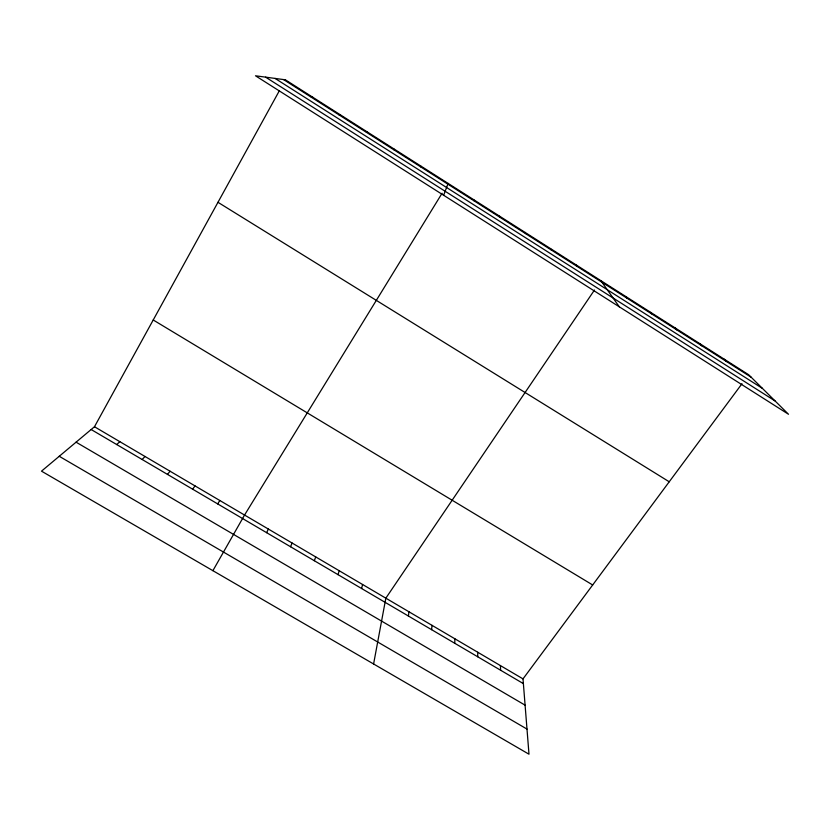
<?xml version="1.0" encoding="UTF-8"?>
<svg xmlns="http://www.w3.org/2000/svg" width="830" height="830" viewBox="0 0 830 830"><rect width="100%" height="100%" fill="white"/><g stroke="black" fill="none" stroke-linecap="round" stroke-linejoin="round"><path stroke-width="1.25" d="M473.889 200.725L473.92 199.833M454.736 643.271L454.923 638.82M431.621 629.679L432.005 625.332M408.401 616.026L408.972 611.783M373.593 663.979L385.836 598.171L594.467 290.033M361.61 588.522L362.575 584.486M338.038 574.661L339.2 570.729M314.342 560.738L315.711 556.909M443.645 195.268L448.117 183.409M290.531 546.742L292.108 543.028M266.606 532.673L268.391 529.063M741.979 383.73L523.004 678.878L528.99 754.211L41.5 471.16L94.475 426.745L279.347 90.761M212.895 570.677L244.549 515.036L442.079 193.245M217.657 503.893L219.857 500.511M192.612 489.171L195.04 485.913M167.453 474.376L170.098 471.233M420.852 166.965L421.381 166.384M142.148 459.509L145.022 456.479M116.719 444.558L119.811 441.653M393.7 149.691L394.489 149.275M366.393 132.302L367.441 132.053M338.931 114.831L340.248 114.737M311.312 97.245L312.889 97.328M59.241 456.282L526.998 729.082M76.07 442.172L525.089 705.158M94.475 426.745L523.004 678.878M91.155 429.525L523.388 683.63M153.218 319.986L592.672 584.974M217.979 202.302L669.229 481.784M283.528 79.556L751.129 377.194M275.093 78.425L762.428 388.399M265.6 77.149L775.085 400.963M724.351 359.255L726.613 361.579M699.908 343.703L701.962 345.892M675.34 328.058L677.166 330.112M650.647 312.339L652.245 314.248M625.81 296.528L627.179 298.292M600.837 280.633L619.304 306.82M575.73 264.646L576.643 266.129M550.487 248.575L551.172 249.913M525.1 232.421L525.546 233.604M499.577 216.174L499.795 217.211M500.417 665.587L500.615 670.235M477.727 652.235L477.727 656.789M285.375 79.805L255.495 75.789L788.5 414.263L748.66 374.735L285.375 79.805"/></g></svg>
